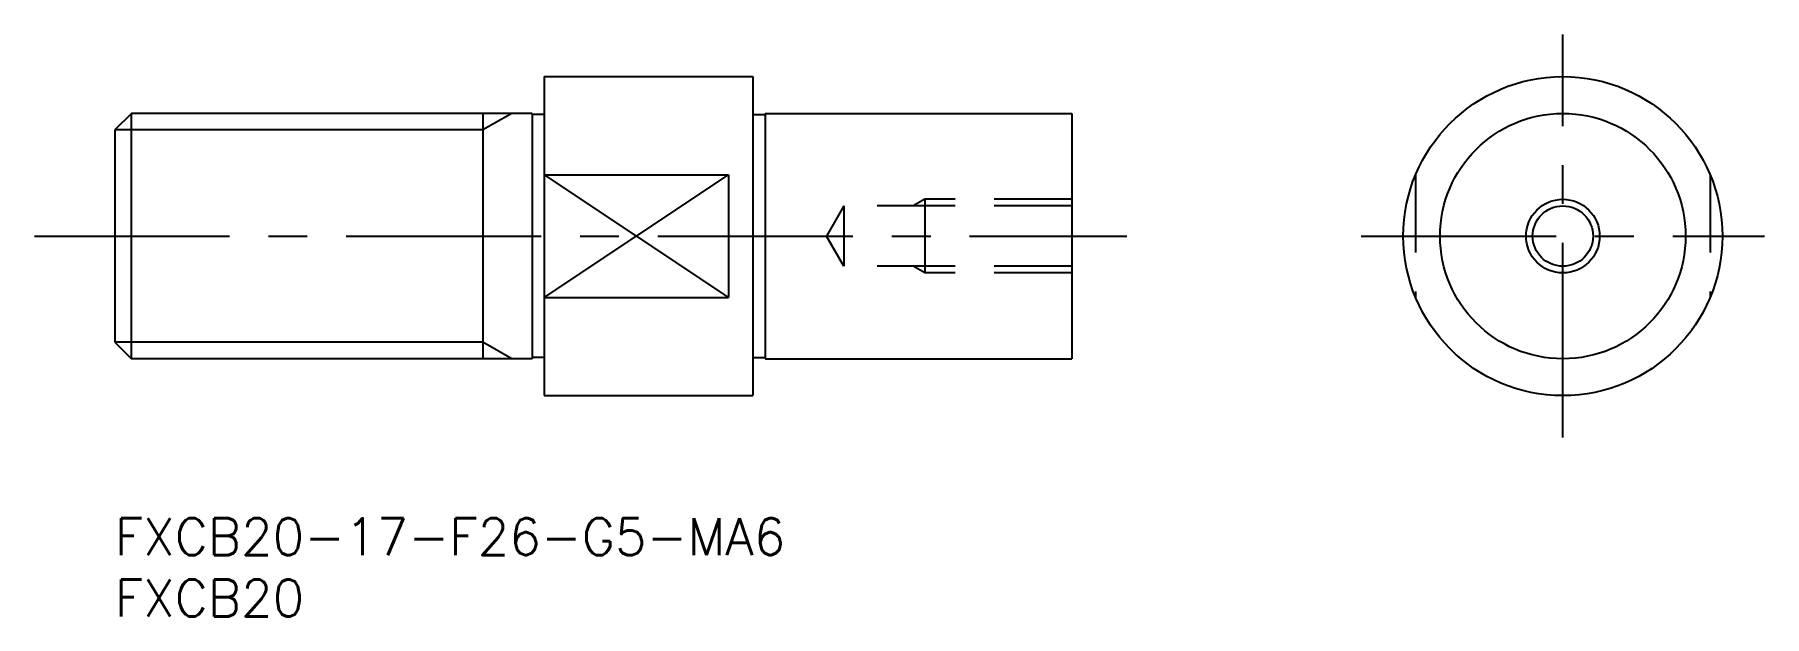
# Model space of a CAD drawing. Extents: x -7 to 134, y -8 to 39.
import ezdxf

# ---------------------------------------------------------------- set-up
doc = ezdxf.new("R2010")
doc.units = 0
doc.header["$LTSCALE"] = 0.5
doc.linetypes.add('CENTER', pattern=[50.8, 31.75, -6.35, 6.35, -6.35])
doc.linetypes.add('DASHED', pattern=[19.05, 12.7, -6.35])
for name, color, linetype in [('MSM_CENTER', 1, 'CENTER'), ('MSM_CONTINUOUS', 7, 'CONTINUOUS'), ('MSM_DASHED', 4, 'DASHED'), ('MSM_NARROW', 5, 'CONTINUOUS'), ('MSM_PART_NUMBER', 7, 'CONTINUOUS')]:
    doc.layers.add(name, color=color, linetype=linetype)
doc.styles.get("Standard").update_dxf_attribs({"font": 'txt.shx', "height": 3, "bigfont": 'bigfont.shx'})

# ---------------------------------------------------------------- blocks, each defined once
blk = doc.blocks.new('*U3')
at = {"layer": 'MSM_PART_NUMBER'}
blk.add_text('FXCB20-17-F26-G5-MA6', height=3, dxfattribs=at).set_placement((0, -3))
blk = doc.blocks.new('*U4')
at = {"layer": 'MSM_PART_NUMBER'}
blk.add_text('FXCB20', height=3, dxfattribs=at).set_placement((0, -8))

msp = doc.modelspace()

# ---------------------------------------------------------------- linework, layer by layer
at = {"layer": 'MSM_CENTER'}
for p, q in [((118, 6.57), (118, 39.43)), ((-6.54, 23), (82.46, 23)), ((101.57, 23), (134.43, 23))]:
    msp.add_line(p, q, dxfattribs=at)
at = {"layer": 'MSM_CONTINUOUS'}
for p, q in [((35, 36), (35, 10)), ((35, 36), (52, 36)), ((52, 36), (52, 10)), ((1.35, 33), (0, 31.65)), ((34, 33), (1.35, 33)), ((1.35, 13), (1.35, 33)), ((30, 33), (30, 13)), ((34, 33), (34, 13)), ((35, 32.9), (34, 32.9)), ((52, 32.9), (53, 32.9)), ((53, 33), (78, 33)), ((53, 33), (53, 13)), ((78, 33), (78, 13)), ((0, 31.65), (0, 14.35)), ((35, 28), (50, 28)), ((50, 28), (50, 18)), ((35, 18), (50, 18)), ((0, 14.35), (1.35, 13)), ((34, 13), (1.35, 13)), ((35, 13.1), (34, 13.1)), ((52, 13.1), (53, 13.1)), ((53, 13), (78, 13)), ((35, 10), (52, 10))]:
    msp.add_line(p, q, dxfattribs=at)
for radius in [13, 10, 2.46]:
    msp.add_circle((118, 23), radius, dxfattribs=at)
at = {"layer": 'MSM_DASHED'}
for p, q in [((106, 28), (106, 18)), ((130, 28), (130, 18)), ((59.42, 25.46), (58, 23)), ((78, 25.46), (59.42, 25.46)), ((59.42, 25.46), (59.42, 20.54)), ((66, 26), (65.06, 25.46)), ((78, 26), (66, 26)), ((66, 26), (66, 20)), ((59.42, 20.54), (58, 23)), ((78, 20.54), (59.42, 20.54)), ((66, 20), (65.06, 20.54)), ((78, 20), (66, 20))]:
    msp.add_line(p, q, dxfattribs=at)
at = {"layer": 'MSM_NARROW'}
for p, q in [((32.34, 33), (30, 31.65)), ((30, 31.65), (0, 31.65)), ((35, 28), (50, 18)), ((35, 18), (50, 28)), ((30, 14.35), (0, 14.35)), ((32.34, 13), (30, 14.35))]:
    msp.add_line(p, q, dxfattribs=at)
msp.add_circle((118, 23), 3, dxfattribs=at)

# ---------------------------------------------------------------- block references
at = {"layer": 'MSM_CONTINUOUS'}
for name in ['*U3', '*U4']:
    msp.add_blockref(name, (0, 0), dxfattribs=at)

doc.saveas('drawing.dxf')
